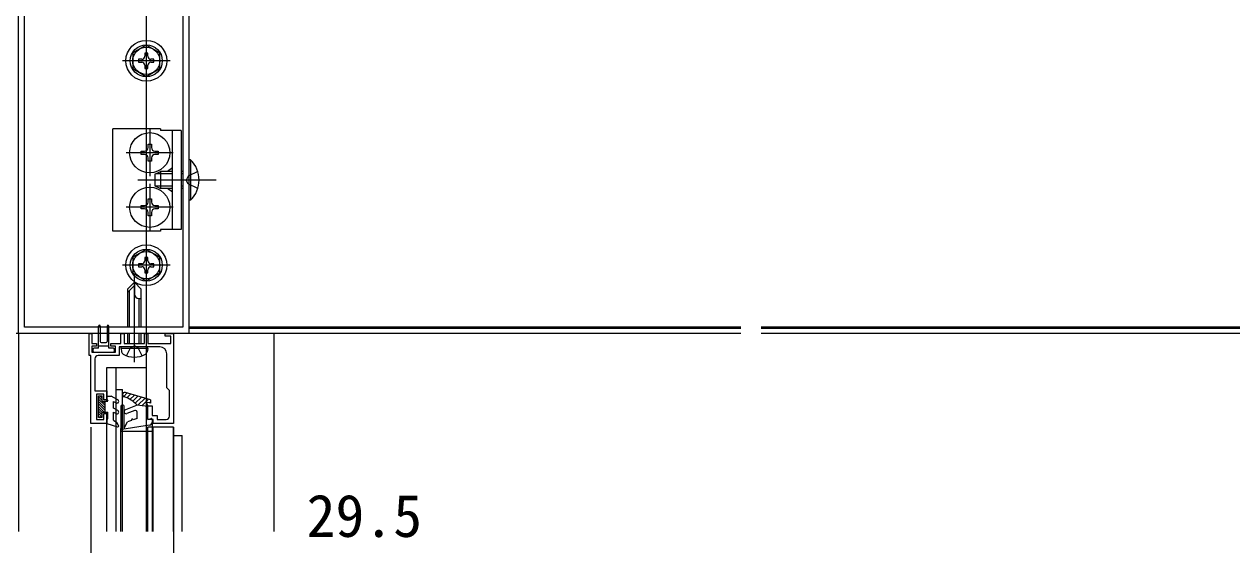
# Model space of a CAD drawing. Units: millimetres, scale not verified. Extents: x -875 to 875, y -1300 to 1294.
# Drawn here: x -550.2 to -195.8, y 130.3 to 283.1 of the extents above; entities that cross this region are included whole.
import ezdxf
from ezdxf.enums import TextEntityAlignment as Align

# ---------------------------------------------------------------- set-up
doc = ezdxf.new("R2010")
doc.units = ezdxf.units.MM
doc.header["$LTSCALE"] = 8
for name, color, linetype in [('0-3_YKK_11', 7, 'Continuous'), ('0-4_YKK_12', 2, 'Continuous'), ('0-5_YKK_13', 4, 'Continuous'), ('0-6_YKK_D', 6, 'Continuous')]:
    doc.layers.add(name, color=color, linetype=linetype)
doc.styles.add('ＭＳ ゴシック', font='')
doc.styles.get('ＭＳ ゴシック').set_extended_font_data('MS Gothic')

msp = doc.modelspace()

# ---------------------------------------------------------------- linework, layer by layer
at = {"layer": '0-3_YKK_11'}
for points in [[(-501.9, 292.358), (-501.9, 192.358), (-551.9, 192.358), (-551.9, 292.358)], [(-503.7, 290.558), (-503.7, 194.158), (-550.1, 194.158), (-550.1, 290.558)]]:
    msp.add_lwpolyline(points, close=True, dxfattribs=at)
for points in [[(-529.507, 184.858), (-529.507, 175.458), (-526.007, 175.458), (-526.007, 172.858), (-526.907, 172.858), (-526.907, 174.458), (-529.007, 174.458), (-529.007, 167.058), (-526.907, 167.058), (-526.907, 168.858), (-526.007, 168.858), (-526.007, 165.858), (-530.707, 165.858), (-530.707, 185.858), (-531.207, 185.858), (-531.207, 192.358), (-530.407, 192.358), (-530.407, 189.358), (-529.007, 189.358), (-529.007, 188.558), (-530.407, 188.558), (-530.407, 186.858), (-523.407, 186.858), (-523.407, 188.558), (-524.807, 188.558), (-524.807, 189.358), (-521.907, 189.358), (-521.907, 192.358), (-520.907, 192.358), (-520.907, 189.358), (-514.907, 189.358), (-514.907, 192.358), (-513.907, 192.358), (-513.907, 189.358), (-507.207, 189.358), (-507.207, 191.558), (-508.907, 191.558), (-508.907, 192.358), (-506.407, 192.358)], [(-506.407, 192.358), (-506.407, 165.858), (-512.407, 165.858), (-512.407, 167.058), (-513.907, 167.058), (-513.907, 171.058), (-512.707, 171.058), (-512.707, 168.258), (-511.207, 168.258), (-511.207, 167.058), (-508.607, 167.058)], [(-510.407, 188.358), (-517.449, 188.358), (-517.632, 188.478), (-518.182, 188.478), (-518.365, 188.358), (-522.407, 188.358), (-522.407, 185.858), (-528.507, 185.858)], [(-507.607, 168.058), (-507.607, 175.558), (-508.407, 176.358), (-508.407, 186.358)]]:
    msp.add_lwpolyline(points, dxfattribs=at)
for centre, radius, start, end in [((-510.407, 186.358), 2, 0.00001, 89.99999), ((-528.507, 184.858), 1, 90.00001, 179.99999), ((-508.607, 168.058), 1, 270.00001, 359.99999)]:
    msp.add_arc(centre, radius, start, end, dxfattribs=at)
at = {"layer": '0-4_YKK_12'}
for p, q in [((-514.4, 470.2), (-514.4, 134.158)), ((-504, 194.158), (-549.8, 194.158)), ((-339.95, 194.158), (-501.9, 194.158)), ((-339.95, 193.858), (-501.9, 193.858)), ((-501.9, 193.858), (-339.95, 193.858)), ((305.15, 194.158), (-333.95, 194.158)), ((305.15, 193.858), (-333.95, 193.858)), ((-333.95, 193.858), (305.15, 193.858)), ((305.15, 192.358), (-333.95, 192.358)), ((-526.007, 182.358), (-514.407, 182.358)), ((-526.007, 172.458), (-526.007, 182.358)), ((-523.207, 173.092), (-523.207, 182.358)), ((-514.407, 182.358), (-514.407, 173.215)), ((-523.207, 169.951), (-523.207, 171.941)), ((-526.007, 134.158), (-526.007, 169.258)), ((-523.207, 166.28), (-523.207, 168.8)), ((-506.407, 164.858), (-513.907, 164.858)), ((-513.907, 134.158), (-513.907, 164.858)), ((-512.407, 134.158), (-512.407, 164.858)), ((-506.407, 134.158), (-506.407, 164.858)), ((-506.407, 162.358), (-503.907, 162.358)), ((-503.907, 134.158), (-503.907, 162.358))]:
    msp.add_line(p, q, dxfattribs=at)
for points in [[(-339.95, 192.358), (-679.5, 192.358), (-679.5, 292.358), (-339.95, 292.358)], [(-476.9, 134.158), (-476.9, 192.358), (-551.9, 192.358), (-551.9, 134.158)], [(-514.4, 165.279), (-514.407, 162.358), (-513.907, 162.358)]]:
    msp.add_lwpolyline(points, dxfattribs=at)
at = {"layer": '0-5_YKK_13'}
for p, q in [((-514.4, 279.358), (-514.4, 265.358)), ((-507.4, 272.358), (-521.4, 272.358)), ((-510.198, 252.358), (-524.198, 252.358)), ((-524.198, 222.358), (-524.198, 252.358)), ((-513.398, 252.258), (-513.398, 238.458)), ((-510.198, 252.358), (-510.198, 251.858)), ((-504.198, 251.858), (-510.198, 251.858)), ((-506.698, 222.858), (-506.698, 251.858)), ((-504.198, 251.858), (-504.198, 222.858)), ((-506.498, 245.358), (-520.298, 245.358)), ((-514.898, 244.858), (-515.898, 244.858)), ((-501.391, 243.258), (-501.9, 243.258)), ((-501.9, 243.258), (-501.9, 231.458)), ((-511.9, 239.058), (-510.2, 239.858)), ((-511.9, 239.058), (-511.9, 235.658)), ((-506.698, 239.204), (-511.59, 239.204)), ((-506.698, 240.93), (-508.198, 239.858)), ((-503.7, 239.858), (-504.198, 239.858)), ((-503.7, 239.204), (-504.198, 239.204)), ((-493.9, 237.358), (-516.9, 237.358)), ((-513.398, 236.258), (-513.398, 222.458)), ((-511.9, 235.658), (-510.2, 234.858)), ((-506.698, 235.512), (-511.59, 235.512)), ((-506.698, 234.858), (-510.2, 234.858)), ((-506.698, 233.787), (-508.198, 234.858)), ((-503.7, 235.512), (-504.198, 235.512)), ((-503.7, 234.858), (-504.198, 234.858)), ((-506.498, 229.358), (-520.298, 229.358)), ((-514.898, 228.858), (-515.898, 228.858)), ((-510.198, 222.358), (-524.198, 222.358)), ((-504.198, 222.858), (-510.198, 222.858)), ((-510.198, 222.858), (-510.198, 222.358)), ((-514.4, 219.358), (-514.4, 205.358)), ((-507.4, 212.358), (-521.4, 212.358)), ((-517.907, 183.933), (-517.907, 209.493)), ((-519.907, 205.358), (-517.907, 207.358)), ((-519.907, 204.358), (-517.907, 206.358)), ((-515.907, 205.358), (-517.907, 207.358)), ((-517.907, 207.358), (-517.907, 203.891)), ((-519.907, 205.358), (-519.907, 194.158)), ((-519.307, 194.158), (-519.307, 204.958)), ((-516.574, 202.558), (-515.907, 202.558)), ((-516.507, 194.158), (-516.507, 202.558)), ((-515.907, 194.158), (-515.907, 205.358)), ((-528.407, 187.958), (-528.407, 194.508)), ((-527.907, 194.508), (-527.907, 189.958)), ((-525.907, 194.508), (-525.907, 189.958)), ((-525.407, 187.958), (-525.407, 194.508)), ((-519.907, 192.358), (-519.907, 189.358)), ((-519.307, 189.358), (-519.307, 192.358)), ((-516.507, 189.358), (-516.507, 192.358)), ((-515.907, 189.358), (-515.907, 192.358)), ((-528.407, 187.958), (-529.707, 187.958)), ((-528.407, 188.658), (-525.407, 188.658)), ((-527.607, 189.658), (-526.207, 189.658)), ((-524.107, 187.958), (-525.407, 187.958)), ((-521.819, 187.858), (-521.647, 186.883)), ((-514.083, 188.358), (-521.731, 188.358)), ((-520.207, 185.779), (-519.052, 188.095)), ((-519.052, 188.095), (-517.907, 188.704)), ((-516.762, 188.095), (-517.907, 188.704)), ((-515.607, 185.779), (-516.762, 188.095)), ((-513.995, 187.858), (-514.167, 186.883)), ((-513.995, 187.858), (-514.083, 188.358)), ((-530.107, 187.558), (-530.107, 187.258)), ((-529.707, 186.858), (-524.107, 186.858)), ((-523.707, 187.258), (-523.707, 187.558)), ((-528.407, 174.058), (-527.307, 174.058)), ((-528.407, 167.658), (-528.407, 174.058)), ((-528.407, 173.744), (-527.307, 172.644)), ((-528.014, 174.058), (-527.307, 173.351)), ((-527.307, 172.458), (-527.307, 174.058)), ((-526.007, 172.978), (-526.007, 173.958)), ((-526.007, 173.958), (-524.707, 173.958)), ((-522.757, 172.832), (-524.707, 173.958)), ((-523.207, 175.858), (-521.407, 175.858)), ((-523.207, 134.158), (-523.207, 175.858)), ((-521.407, 134.158), (-521.407, 175.858)), ((-519.971, 174.87), (-521.077, 173.764)), ((-513.207, 172.858), (-520.507, 175.029)), ((-518.933, 174.561), (-520.092, 173.402)), ((-517.895, 174.252), (-519.187, 172.96)), ((-516.857, 173.943), (-518.372, 172.428)), ((-528.407, 173.037), (-526.507, 171.137)), ((-528.407, 172.33), (-526.507, 170.43)), ((-528.407, 171.623), (-526.507, 169.723)), ((-528.407, 170.915), (-526.75, 169.258)), ((-528.407, 170.208), (-527.307, 169.108)), ((-527.307, 172.458), (-525.707, 172.458)), ((-527.121, 172.458), (-526.507, 171.844)), ((-526.507, 169.258), (-526.507, 172.458)), ((-526.007, 172.978), (-525.707, 172.458)), ((-524.007, 172.399), (-523.257, 171.966)), ((-524.007, 170.413), (-524.007, 172.399)), ((-522.757, 169.691), (-524.007, 170.413)), ((-521.908, 170.958), (-521.908, 164.458)), ((-521.208, 171.258), (-521.608, 171.258)), ((-520.908, 164.567), (-520.908, 170.958)), ((-517.107, 171.258), (-520.527, 169.917)), ((-515.818, 173.635), (-517.639, 171.814)), ((-513.907, 170.858), (-517.107, 171.258)), ((-514.78, 173.326), (-516.877, 171.229)), ((-513.742, 173.017), (-515.679, 171.08)), ((-514.087, 171.325), (-514.482, 170.93)), ((-513.907, 167.058), (-513.907, 170.858)), ((-513.207, 172.205), (-513.484, 171.927)), ((-513.207, 172.858), (-513.207, 171.858)), ((-528.407, 169.501), (-527.307, 168.401)), ((-528.407, 168.794), (-527.307, 167.694)), ((-528.407, 168.087), (-527.978, 167.658)), ((-527.307, 167.658), (-528.407, 167.658)), ((-527.307, 167.658), (-527.307, 169.258)), ((-527.307, 169.258), (-525.707, 169.258)), ((-526.007, 166.858), (-525.707, 167.378)), ((-526.007, 165.858), (-526.007, 166.858)), ((-525.707, 167.378), (-525.707, 169.258)), ((-524.007, 169.258), (-523.257, 168.825)), ((-524.007, 166.858), (-524.007, 169.258)), ((-524.007, 166.858), (-523.038, 166.158)), ((-517.789, 169.701), (-520.089, 168.8)), ((-518.789, 166.75), (-519.874, 166.358)), ((-517.107, 167.358), (-518.225, 166.954)), ((-517.107, 167.358), (-517.107, 169.236)), ((-513.907, 167.058), (-512.997, 167.344)), ((-512.607, 166.414), (-512.607, 167.058)), ((-526.007, 165.858), (-522.898, 164.872)), ((-522.547, 165.308), (-523.038, 166.158)), ((-521.908, 134.158), (-521.908, 164.458)), ((-521.908, 163.658), (-512.607, 163.658)), ((-513.453, 165.426), (-521.562, 164.162)), ((-520.908, 164.567), (-519.874, 166.358)), ((-512.607, 134.158), (-512.607, 166.414))]:
    msp.add_line(p, q, dxfattribs=at)
for points in [[(-514.4, 276.977), (-518.4, 274.668), (-518.4, 270.049), (-514.4, 267.739), (-510.4, 270.049), (-510.4, 274.668)], [(-514.4, 216.977), (-518.4, 214.668), (-518.4, 210.049), (-514.4, 207.739), (-510.4, 210.049), (-510.4, 214.668)]]:
    msp.add_lwpolyline(points, close=True, dxfattribs=at)
for points in [[(-513.96, 273.678), (-513.96, 274.608), (-514.84, 274.608), (-514.84, 273.678)], [(-515.72, 272.798), (-516.65, 272.798), (-516.65, 271.918), (-515.72, 271.918)], [(-514.84, 271.038), (-514.84, 270.108), (-513.96, 270.108), (-513.96, 271.038)], [(-513.08, 271.918), (-512.15, 271.918), (-512.15, 272.798), (-513.08, 272.798)], [(-515.898, 244.858), (-515.898, 245.858), (-514.898, 245.858)], [(-513.898, 246.858), (-513.898, 247.858), (-512.898, 247.858), (-512.898, 246.858)], [(-511.898, 245.858), (-510.898, 245.858), (-510.898, 244.858), (-511.898, 244.858)], [(-512.898, 243.858), (-512.898, 242.858), (-513.898, 242.858), (-513.898, 243.858)], [(-501.391, 243.258), (-501.391, 231.458), (-501.9, 231.458)], [(-506.698, 239.858), (-510.2, 239.858), (-510.2, 234.858)], [(-499.289, 239.858), (-502.067, 238.503), (-502.676, 237.358)], [(-499.289, 234.858), (-502.067, 236.213), (-502.676, 237.358)], [(-513.898, 230.858), (-513.898, 231.858), (-512.898, 231.858), (-512.898, 230.858)], [(-515.898, 228.858), (-515.898, 229.858), (-514.898, 229.858)], [(-512.898, 227.858), (-512.898, 226.858), (-513.898, 226.858), (-513.898, 227.858)], [(-511.898, 229.858), (-510.898, 229.858), (-510.898, 228.858), (-511.898, 228.858)], [(-515.72, 212.798), (-516.65, 212.798), (-516.65, 211.918), (-515.72, 211.918)], [(-513.96, 213.678), (-513.96, 214.608), (-514.84, 214.608), (-514.84, 213.678)], [(-513.08, 211.918), (-512.15, 211.918), (-512.15, 212.798), (-513.08, 212.798)], [(-514.84, 211.038), (-514.84, 210.108), (-513.96, 210.108), (-513.96, 211.038)], [(-513.995, 187.858), (-521.819, 187.858), (-521.731, 188.358)], [(-513.207, 171.858), (-514.407, 172.158), (-513.907, 170.858)]]:
    msp.add_lwpolyline(points, dxfattribs=at)
for centre, radius in [((-514.4, 272.358), 6), ((-514.4, 272.358), 4.7), ((-514.4, 272.358), 4), ((-513.398, 245.358), 5.9), ((-513.398, 229.358), 5.9), ((-514.4, 212.358), 6), ((-514.4, 212.358), 4.7), ((-514.4, 212.358), 4)]:
    msp.add_circle(centre, radius, dxfattribs=at)
for centre, radius, start, end in [((-515.72, 273.678), 0.88, 270, 0), ((-513.08, 273.678), 0.88, 180, 270), ((-515.72, 271.038), 0.88, 0, 90), ((-513.08, 271.038), 0.88, 90, 180), ((-514.898, 246.858), 1, 270, 0), ((-514.898, 243.858), 1, 0, 90), ((-511.898, 246.858), 1, 180, 270), ((-511.898, 243.858), 1, 90, 180), ((-507.132, 237.358), 8.232, 314.2189, 45.7811), ((-514.898, 230.858), 1, 270, 0), ((-511.898, 230.858), 1, 180, 270), ((-514.898, 227.858), 1, 0, 90), ((-511.898, 227.858), 1, 90, 180), ((-515.72, 213.678), 0.88, 270, 0), ((-513.08, 213.678), 0.88, 180, 270), ((-515.72, 211.038), 0.88, 0, 90), ((-513.08, 211.038), 0.88, 90, 180), ((-516.574, 203.891), 1.333, 180, 270), ((-528.157, 194.508), 0.25, 0, 180), ((-525.657, 194.508), 0.25, 0, 180), ((-529.707, 187.558), 0.4, 90, 180), ((-527.607, 189.958), 0.3, 180, 270), ((-526.207, 189.958), 0.3, 270, 0), ((-524.107, 187.558), 0.4, 0, 90), ((-529.707, 187.258), 0.4, 180, 270), ((-524.107, 187.258), 0.4, 270, 0), ((-520.761, 187.04), 0.9, 190, 239.36409), ((-517.907, 191.858), 6.5, 239.36409, 300.63591), ((-515.053, 187.04), 0.9, 300.63591, 350), ((-520.707, 174.358), 0.7, 73.43896, 253.75259), ((-523.141, 166.006), 8, 41.03865, 73.75259), ((-523.007, 172.399), 0.5, 240.00001, 60.00001), ((-521.608, 170.958), 0.3, 90, 180), ((-521.208, 170.958), 0.3, 0, 90), ((-523.007, 169.258), 0.5, 240.00001, 60.00001), ((-520.308, 169.358), 0.6, 111.41477, 291.41477), ((-518.507, 166.852), 0.3, 19.868, 199.868), ((-517.607, 169.236), 0.5, 0, 111.41477), ((-512.907, 167.058), 0.3, 0, 107.4576), ((-522.807, 165.158), 0.3, 252.41011, 30.00424), ((-521.608, 164.458), 0.3, 180, 278.86315), ((-513.607, 166.414), 1, 278.86315, 0)]:
    msp.add_arc(centre, radius, start, end, dxfattribs=at)
at = {"layer": '0-6_YKK_D'}
for p, q in [((-530.707, 164.858), (-530.707, 124.858)), ((-506.407, 164.858), (-506.407, 124.858))]:
    msp.add_line(p, q, dxfattribs=at)

# ---------------------------------------------------------------- texts
at = {"layer": '0-6_YKK_D', "style": 'ＭＳ ゴシック'}
msp.add_text('29.5', height=12.46, dxfattribs=at).set_placement((-467.361, 128.858), align=Align.BOTTOM_LEFT)

doc.saveas('drawing.dxf')
